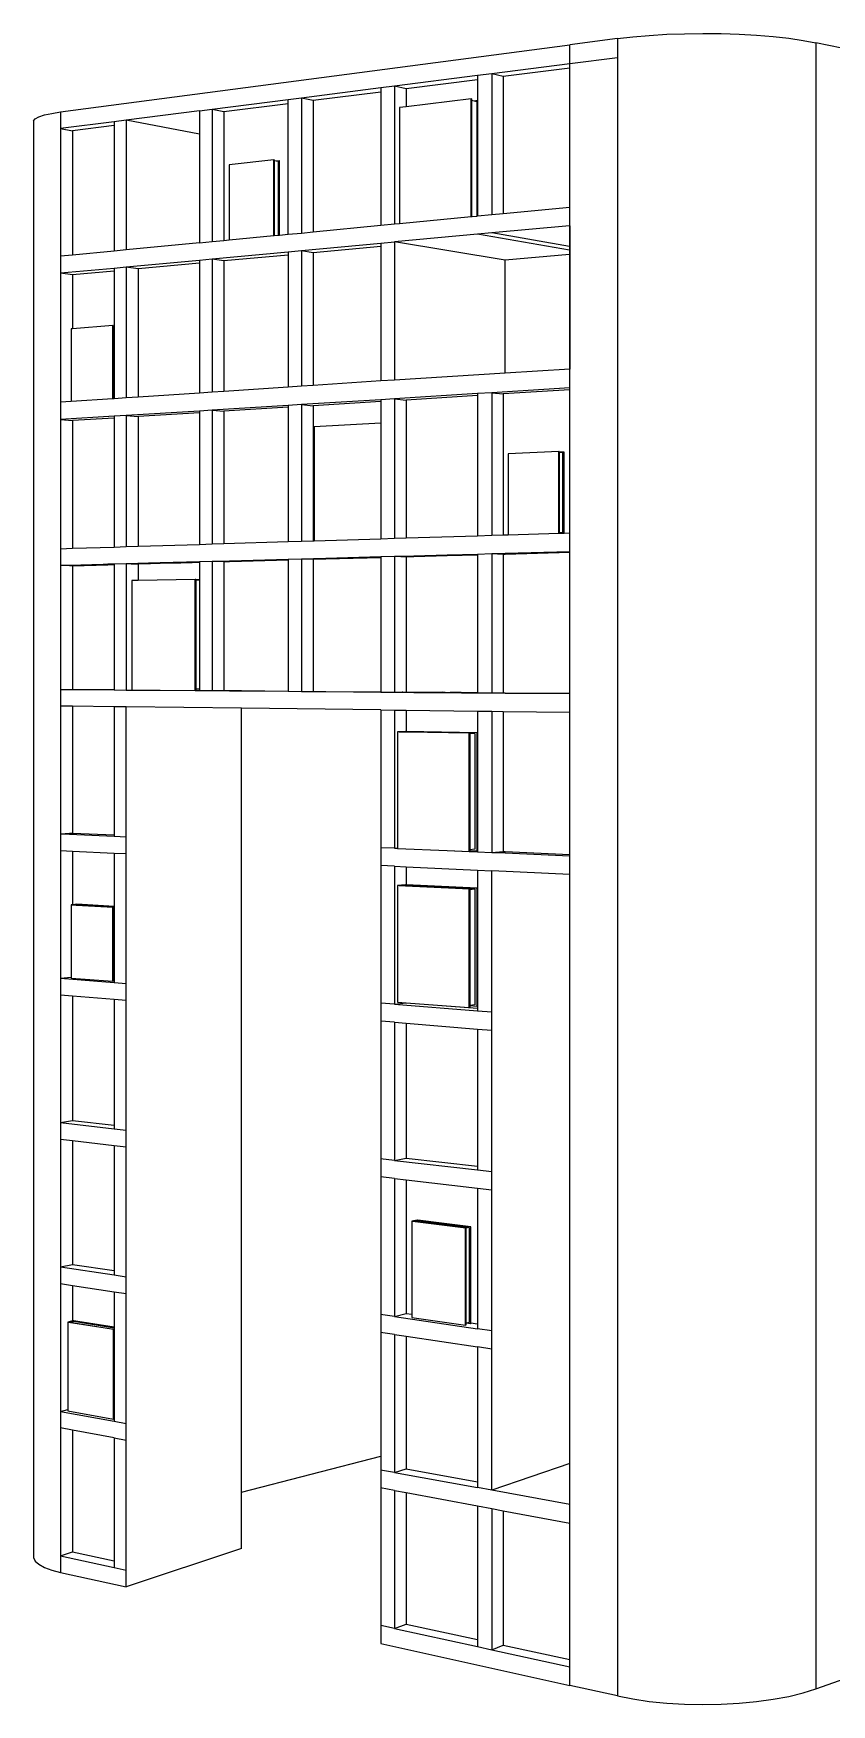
# Model space of a CAD drawing. Extents: x -29445 to 46678, y -19438 to 11547.
# Drawn here: x -12533 to 2257, y -19438 to 11547 of the extents above; entities that cross this region are included whole.
import ezdxf

# ---------------------------------------------------------------- set-up
doc = ezdxf.new("R2010")
doc.units = 0
doc.layers.get('0').update_dxf_attribs({"linetype": 'CONTINUOUS'})

msp = doc.modelspace()

# ---------------------------------------------------------------- linework, layer by layer
for p, q in [((-1710, 11452), (-1425, 11485)), ((-1425, 11485), (-1120, 11511)), ((-1120, 11511), (-798, 11530)), ((-798, 11530), (-465, 11542)), ((-465, 11542), (-127, 11547)), ((-127, 11547), (212, 11543)), ((212, 11543), (546, 11532)), ((546, 11532), (869, 11514)), ((869, 11514), (1178, 11488)), ((1178, 11488), (1466, 11456)), ((-12030, 10091), (-2594, 11335)), ((-1710, 11452), (-2594, 11335)), ((-2594, 10989), (-2594, 11335)), ((-1710, 11452), (-1710, -19278)), ((1466, 11456), (1730, 11418)), ((1730, 11418), (1966, 11374)), ((1966, 11374), (1966, -19147)), ((18662, 7878), (1966, 11374)), ((-4037, 10804), (-2594, 10989)), ((-3828, 10754), (-2594, 10911)), ((-2594, 10989), (-1710, 11102)), ((-2594, 10911), (-2594, 10989)), ((-2594, 8328), (-2594, 10911)), ((-7566, 10353), (-6096, 10541)), ((-6096, 10541), (-5839, 10574)), ((-6096, 10541), (-6096, 10466)), ((-5839, 10574), (-4305, 10770)), ((-5839, 10574), (-5839, 8014)), ((-5839, 10574), (-5626, 10526)), ((-5626, 10526), (-4305, 10693)), ((-4305, 10770), (-4037, 10804)), ((-4305, 10770), (-4305, 10693)), ((-4305, 10693), (-4305, 10300)), ((-4037, 10804), (-4037, 8188)), ((-4037, 10804), (-3828, 10754)), ((-3828, 10754), (-3828, 8209)), ((-9222, 10141), (-7812, 10322)), ((-9003, 10097), (-7812, 10248)), ((-7812, 10322), (-7566, 10353)), ((-7812, 10248), (-7812, 10322)), ((-7812, 7823), (-7812, 10248)), ((-7566, 10353), (-7566, 7846)), ((-7566, 10353), (-7349, 10307)), ((-7349, 10307), (-6096, 10466)), ((-7349, 10307), (-7349, 7867)), ((-6096, 10466), (-6096, 7989)), ((-5626, 10526), (-5626, 10188)), ((-4421, 10335), (-5626, 10188)), ((-4421, 8151), (-4421, 10335)), ((-4412, 10332), (-4421, 10335)), ((-4412, 10332), (-4412, 10303)), ((-4368, 10292), (-4412, 10303)), ((-4412, 10303), (-4412, 8155)), ((-4305, 10300), (-4368, 10292)), ((-4318, 10281), (-4368, 10292)), ((-4318, 10281), (-4318, 8161)), ((-4305, 10300), (-4305, 8162)), ((-12533, 9928), (-12499, 9966)), ((-12533, 9928), (-12533, -16713)), ((-12499, 9966), (-12430, 10002)), ((-12430, 10002), (-12327, 10035)), ((-12327, 10035), (-12193, 10065)), ((-12193, 10065), (-12030, 10091)), ((-12030, 10091), (-12030, 9782)), ((-10812, 9938), (-11038, 9909)), ((-9458, 10111), (-10812, 9938)), ((-9458, 9677), (-10812, 9938)), ((-10812, 9938), (-10812, 7532)), ((-9458, 10111), (-9222, 10141)), ((-9458, 10111), (-9458, 9677)), ((-9222, 10141), (-9222, 7686)), ((-9222, 10141), (-9003, 10097)), ((-9003, 10097), (-9003, 7707)), ((-5626, 10188), (-5749, 10173)), ((-5749, 10173), (-5749, 8022)), ((-11038, 9909), (-12030, 9782)), ((-12030, 9782), (-12030, 7414)), ((-12030, 9782), (-11807, 9741)), ((-11038, 9838), (-11807, 9741)), ((-11807, 9741), (-11807, 7435)), ((-11038, 9909), (-11038, 9838)), ((-11038, 9838), (-11038, 7510)), ((-9458, 9677), (-9458, 7663)), ((-8075, 9203), (-8906, 9109)), ((-8906, 9109), (-8906, 7717)), ((-8075, 7797), (-8075, 9203)), ((-8069, 9202), (-8075, 9203)), ((-8069, 9202), (-8069, 9184)), ((-8069, 9184), (-8069, 7798)), ((-8037, 9178), (-8069, 9184)), ((-7978, 9185), (-8037, 9178)), ((-8000, 9171), (-8037, 9178)), ((-8000, 9171), (-8000, 7804)), ((-7978, 9185), (-7978, 7806)), ((-7972, 9183), (-7978, 9185)), ((-7972, 7807), (-7972, 9183)), ((-5749, 8022), (-4421, 8151)), ((-4421, 8151), (-4412, 8152)), ((-4402, 8153), (-4412, 8155)), ((-4412, 8155), (-4412, 8152)), ((-4412, 8152), (-4402, 8153)), ((-4402, 8153), (-4318, 8161)), ((-4318, 8161), (-4305, 8162)), ((-4305, 8162), (-4037, 8188)), ((-4037, 8188), (-3828, 8209)), ((-3828, 8209), (-2594, 8328)), ((-2594, 7982), (-2594, 8328)), ((-8906, 7717), (-8075, 7797)), ((-8075, 7797), (-8069, 7798)), ((-8069, 7798), (-8000, 7804)), ((-8000, 7804), (-7978, 7806)), ((-7978, 7806), (-7972, 7807)), ((-7972, 7807), (-7812, 7823)), ((-7812, 7823), (-7566, 7846)), ((-7566, 7846), (-7349, 7867)), ((-7349, 7867), (-6096, 7989)), ((-6096, 7989), (-5839, 8014)), ((-5839, 8014), (-5749, 8022)), ((-4305, 7823), (-5839, 7680)), ((-4037, 7848), (-4305, 7823)), ((-2599, 7527), (-4305, 7823)), ((-2599, 7981), (-4037, 7848)), ((-2599, 7596), (-4037, 7848)), ((-2599, 7983), (-2594, 7982)), ((-2594, 7982), (-2599, 7983)), ((-2599, 7983), (-2599, 7981)), ((-2594, 7982), (-2599, 7981)), ((-2599, 7981), (-2599, 7596)), ((-2594, 7982), (-2594, 7982)), ((-2594, 7982), (-2594, 7982)), ((-2594, 7982), (-2594, 7595)), ((-11038, 7510), (-11807, 7435)), ((-10812, 7532), (-11038, 7510)), ((-9458, 7663), (-10812, 7532)), ((-9458, 7663), (-9222, 7686)), ((-9222, 7686), (-9003, 7707)), ((-9222, 7366), (-7812, 7497)), ((-9003, 7707), (-8906, 7717)), ((-9003, 7334), (-7812, 7444)), ((-7812, 7497), (-7566, 7520)), ((-7812, 7497), (-7812, 7444)), ((-7812, 7444), (-7812, 4989)), ((-7566, 7520), (-6096, 7657)), ((-7566, 7520), (-7566, 5005)), ((-7566, 7520), (-7349, 7486)), ((-7349, 7486), (-6096, 7602)), ((-7349, 7486), (-7349, 5020)), ((-6096, 7657), (-5839, 7680)), ((-6096, 7657), (-6096, 7602)), ((-6096, 7602), (-6096, 5103)), ((-3792, 7343), (-5839, 7680)), ((-5839, 7680), (-5839, 5120)), ((-2599, 7447), (-3792, 7343)), ((-2594, 7595), (-2599, 7596)), ((-2599, 7596), (-2599, 7527)), ((-2594, 7526), (-2599, 7527)), ((-2599, 7527), (-2599, 7447)), ((-2594, 7447), (-2599, 7447)), ((-2599, 7447), (-2599, 5322)), ((-2594, 7595), (-2594, 7526)), ((-2594, 7526), (-2594, 7447)), ((-2594, 7447), (-2594, 5321)), ((-11807, 7435), (-12030, 7414)), ((-12030, 7414), (-12030, 7105)), ((-12030, 7105), (-11038, 7197)), ((-11807, 7075), (-11038, 7146)), ((-11038, 7197), (-10812, 7219)), ((-11038, 7197), (-11038, 7146)), ((-11038, 7146), (-11038, 6113)), ((-10812, 7219), (-9458, 7344)), ((-10812, 7219), (-10812, 4789)), ((-10812, 7219), (-10590, 7188)), ((-10590, 7188), (-9458, 7292)), ((-10590, 7188), (-10590, 4804)), ((-9458, 7344), (-9222, 7366)), ((-9458, 7344), (-9458, 7292)), ((-9458, 7292), (-9458, 4879)), ((-9222, 7366), (-9222, 4895)), ((-9222, 7366), (-9003, 7334)), ((-9003, 7334), (-9003, 4910)), ((-3792, 5247), (-3792, 7343)), ((-12030, 7105), (-12030, 4708)), ((-12030, 7105), (-11807, 7075)), ((-11807, 7075), (-11807, 6072)), ((-11807, 6072), (-11834, 6070)), ((-11834, 6070), (-11834, 4721)), ((-11063, 6130), (-11807, 6072)), ((-11063, 4772), (-11063, 6130)), ((-11057, 6130), (-11063, 6130)), ((-11057, 6130), (-11057, 6115)), ((-11057, 6115), (-11057, 4773)), ((-11040, 6113), (-11057, 6115)), ((-11038, 6113), (-11040, 6113)), ((-11038, 6112), (-11040, 6113)), ((-11038, 6113), (-11038, 6112)), ((-11038, 6112), (-11038, 4774)), ((-2594, 5321), (-3792, 5247)), ((-2599, 5322), (-2594, 5321)), ((-2594, 5321), (-2599, 5322)), ((-2594, 4975), (-2594, 5321)), ((-2594, 5321), (-2594, 5321)), ((-2594, 5321), (-2594, 5321)), ((-7812, 4989), (-9003, 4910)), ((-7566, 5005), (-7812, 4989)), ((-7349, 5020), (-7566, 5005)), ((-6096, 5103), (-7349, 5020)), ((-5839, 5120), (-6096, 5103)), ((-3792, 5247), (-5839, 5120)), ((-2594, 4975), (-4037, 4885)), ((-2594, 4938), (-2594, 4975)), ((-11834, 4721), (-12030, 4708)), ((-12030, 4708), (-12030, 4386)), ((-11063, 4772), (-11834, 4721)), ((-11057, 4773), (-11063, 4772)), ((-11038, 4774), (-11057, 4773)), ((-10812, 4789), (-11038, 4774)), ((-10590, 4804), (-10812, 4789)), ((-9458, 4879), (-10590, 4804)), ((-9222, 4895), (-9458, 4879)), ((-9003, 4910), (-9222, 4895)), ((-7812, 4649), (-9222, 4561)), ((-7566, 4665), (-7812, 4649)), ((-7812, 4649), (-7812, 4615)), ((-6096, 4756), (-7566, 4665)), ((-7566, 4665), (-7566, 2132)), ((-7566, 4665), (-7349, 4644)), ((-6096, 4721), (-7349, 4644)), ((-5839, 4772), (-6096, 4756)), ((-6096, 4756), (-6096, 4721)), ((-6096, 4721), (-6096, 4318)), ((-4305, 4868), (-5839, 4772)), ((-5839, 4772), (-5839, 2186)), ((-5839, 4772), (-5626, 4750)), ((-4305, 4832), (-5626, 4750)), ((-5626, 4750), (-5626, 2193)), ((-4037, 4885), (-4305, 4868)), ((-4305, 4868), (-4305, 4832)), ((-4305, 4832), (-4305, 2234)), ((-4037, 4885), (-4037, 2242)), ((-4037, 4885), (-3828, 4862)), ((-2594, 4938), (-3828, 4862)), ((-3828, 4862), (-3828, 2249)), ((-2594, 2287), (-2594, 4938)), ((-11038, 4448), (-12030, 4386)), ((-12030, 4386), (-12030, 1993)), ((-12030, 4386), (-11807, 4367)), ((-11038, 4415), (-11807, 4367)), ((-11807, 4367), (-11807, 2000)), ((-10812, 4462), (-11038, 4448)), ((-11038, 4448), (-11038, 4415)), ((-11038, 4415), (-11038, 2024)), ((-9458, 4546), (-10812, 4462)), ((-10812, 4462), (-10812, 2031)), ((-10812, 4462), (-10590, 4443)), ((-9458, 4513), (-10590, 4443)), ((-10590, 4443), (-10590, 2038)), ((-9222, 4561), (-9458, 4546)), ((-9458, 4546), (-9458, 4513)), ((-9458, 4513), (-9458, 2073)), ((-9222, 4561), (-9222, 2081)), ((-9222, 4561), (-9003, 4541)), ((-7812, 4615), (-9003, 4541)), ((-9003, 4541), (-9003, 2088)), ((-7812, 4615), (-7812, 2125)), ((-7349, 4644), (-7349, 2139)), ((-6096, 4318), (-7332, 4254)), ((-7332, 4254), (-7332, 2140)), ((-6096, 4318), (-6096, 2178)), ((-2796, 3793), (-3738, 3752)), ((-3738, 3752), (-3738, 2251)), ((-2796, 2281), (-2796, 3793)), ((-2790, 3793), (-2796, 3793)), ((-2790, 3793), (-2790, 3781)), ((-2704, 3785), (-2790, 3781)), ((-2790, 3781), (-2790, 3777)), ((-2729, 3772), (-2790, 3777)), ((-2790, 3777), (-2790, 2290)), ((-2729, 3772), (-2729, 2287)), ((-2704, 3785), (-2704, 2284)), ((-2698, 3784), (-2704, 3785)), ((-2698, 2284), (-2698, 3784)), ((-7332, 2140), (-6096, 2178)), ((-6096, 2178), (-5839, 2186)), ((-5839, 2186), (-5626, 2193)), ((-5626, 2193), (-4305, 2234)), ((-4305, 2234), (-4037, 2242)), ((-4037, 2242), (-3828, 2249)), ((-3828, 2249), (-3738, 2251)), ((-3738, 2251), (-2796, 2281)), ((-2796, 2281), (-2790, 2281)), ((-2729, 2287), (-2790, 2290)), ((-2790, 2290), (-2790, 2285)), ((-2729, 2287), (-2790, 2285)), ((-2790, 2285), (-2790, 2281)), ((-2790, 2281), (-2704, 2284)), ((-2704, 2284), (-2698, 2284)), ((-2698, 2284), (-2594, 2287)), ((-2594, 1941), (-2594, 2287)), ((-12030, 1993), (-11807, 2000)), ((-12030, 1993), (-12030, 1685)), ((-11807, 2000), (-11038, 2024)), ((-11038, 2024), (-10812, 2031)), ((-10812, 2031), (-10590, 2038)), ((-10590, 2038), (-9458, 2073)), ((-9458, 2073), (-9222, 2081)), ((-9222, 2081), (-9003, 2088)), ((-9003, 2088), (-7812, 2125)), ((-7812, 2125), (-7566, 2132)), ((-7566, 2132), (-7349, 2139)), ((-7349, 2139), (-7332, 2140)), ((-5727, 1856), (-5486, 1862)), ((-5486, 1862), (-4863, 1879)), ((-5486, 1848), (-4863, 1865)), ((-5486, 1848), (-5486, 1862)), ((-4863, 1879), (-4305, 1894)), ((-4863, 1865), (-4305, 1880)), ((-4863, 1865), (-4863, 1879)), ((-4305, 1894), (-4037, 1902)), ((-4305, 1894), (-4305, 1880)), ((-4305, 1880), (-4305, -674)), ((-4037, 1902), (-3792, 1908)), ((-4037, 1902), (-4037, -681)), ((-4037, 1902), (-3828, 1893)), ((-3828, 1893), (-3792, 1894)), ((-3828, 1893), (-3828, -678)), ((-3792, 1908), (-2594, 1941)), ((-3792, 1894), (-2594, 1926)), ((-3792, 1894), (-3792, 1908)), ((-2594, 1926), (-2594, 1941)), ((-2594, -688), (-2594, 1926)), ((-12030, 1685), (-11866, 1689)), ((-12030, 1685), (-12030, -617)), ((-12030, 1685), (-11866, 1680)), ((-11866, 1689), (-11038, 1712)), ((-11866, 1689), (-11866, 1680)), ((-11866, 1680), (-11807, 1678)), ((-11807, 1678), (-11153, 1695)), ((-11807, 1678), (-11807, -614)), ((-11038, 1708), (-11153, 1706)), ((-11153, 1695), (-11153, 1706)), ((-11038, 1702), (-11153, 1706)), ((-11153, 1695), (-11038, 1699)), ((-11038, 1712), (-10812, 1718)), ((-11038, 1712), (-11038, 1708)), ((-11038, 1708), (-11038, 1702)), ((-11038, 1702), (-11038, 1699)), ((-11038, 1699), (-11038, -620)), ((-10812, 1718), (-10598, 1724)), ((-10812, 1718), (-10812, -627)), ((-10812, 1718), (-10723, 1715)), ((-10598, 1718), (-10723, 1715)), ((-10723, 1715), (-10598, 1711)), ((-10598, 1724), (-10398, 1729)), ((-10598, 1718), (-10598, 1724)), ((-10398, 1722), (-10598, 1718)), ((-10598, 1711), (-10598, 1718)), ((-10598, 1711), (-10590, 1711)), ((-10590, 1711), (-10398, 1716)), ((-10590, 1711), (-10590, 1406)), ((-10398, 1729), (-10362, 1730)), ((-10398, 1722), (-10398, 1729)), ((-10362, 1723), (-10398, 1722)), ((-10398, 1716), (-10398, 1722)), ((-10398, 1716), (-10362, 1717)), ((-10362, 1730), (-10183, 1735)), ((-10362, 1723), (-10362, 1730)), ((-10183, 1727), (-10362, 1723)), ((-10362, 1717), (-10362, 1723)), ((-10362, 1717), (-10183, 1722)), ((-10183, 1735), (-9458, 1755)), ((-10183, 1727), (-10183, 1735)), ((-9862, 1734), (-10183, 1727)), ((-10183, 1722), (-9862, 1730)), ((-10183, 1722), (-10183, 1727)), ((-9862, 1734), (-9862, 1730)), ((-9799, 1732), (-9862, 1734)), ((-9862, 1730), (-9799, 1732)), ((-9799, 1732), (-9637, 1736)), ((-9458, 1743), (-9637, 1739)), ((-9637, 1736), (-9637, 1739)), ((-9592, 1737), (-9637, 1739)), ((-9637, 1736), (-9592, 1737)), ((-9592, 1737), (-9458, 1741)), ((-9458, 1755), (-9222, 1761)), ((-9458, 1755), (-9458, 1743)), ((-9458, 1743), (-9458, 1741)), ((-9458, 1741), (-9458, 1420)), ((-9222, 1761), (-8901, 1770)), ((-9222, 1761), (-9222, -639)), ((-9222, 1761), (-9003, 1753)), ((-9003, 1753), (-8901, 1756)), ((-9003, 1753), (-9003, -637)), ((-8901, 1770), (-8677, 1776)), ((-8901, 1770), (-8901, 1756)), ((-8901, 1756), (-8677, 1762)), ((-8677, 1776), (-7812, 1799)), ((-8677, 1762), (-7812, 1785)), ((-8677, 1762), (-8677, 1776)), ((-7812, 1799), (-7566, 1806)), ((-7812, 1799), (-7812, 1785)), ((-7812, 1785), (-7812, -646)), ((-7566, 1806), (-7345, 1812)), ((-7566, 1806), (-7566, -653)), ((-7566, 1806), (-7349, 1798)), ((-7349, 1798), (-7349, -650)), ((-7349, 1798), (-7345, 1798)), ((-7345, 1812), (-7113, 1818)), ((-7345, 1812), (-7345, 1798)), ((-7345, 1798), (-7113, 1804)), ((-7113, 1818), (-6096, 1846)), ((-7113, 1804), (-6096, 1832)), ((-7113, 1804), (-7113, 1818)), ((-6096, 1846), (-5839, 1853)), ((-6096, 1846), (-6096, 1832)), ((-6096, 1832), (-6096, -660)), ((-5839, 1853), (-5727, 1856)), ((-5839, 1853), (-5839, -667)), ((-5839, 1853), (-5727, 1848)), ((-5727, 1856), (-5727, 1848)), ((-5727, 1848), (-5626, 1844)), ((-5626, 1844), (-5486, 1848)), ((-5626, 1844), (-5626, -664)), ((-10590, 1406), (-10708, 1404)), ((-10708, 1404), (-10708, -625)), ((-9535, 1425), (-10590, 1406)), ((-9535, -636), (-9535, 1425)), ((-9525, 1425), (-9535, 1425)), ((-9525, 1425), (-9525, 1418)), ((-9458, 1420), (-9525, 1418)), ((-9525, 1418), (-9525, 1407)), ((-9458, 1405), (-9525, 1407)), ((-9525, 1407), (-9525, -610)), ((-9458, 1420), (-9458, 1405)), ((-9458, 1405), (-9458, -609)), ((-12030, -617), (-11866, -615)), ((-12030, -617), (-12030, -925)), ((-12030, -617), (-11866, -618)), ((-11866, -615), (-11807, -614)), ((-11866, -615), (-11866, -618)), ((-11866, -618), (-11038, -625)), ((-11807, -614), (-11038, -620)), ((-9458, -609), (-9525, -610)), ((-9525, -610), (-9525, -633)), ((-9458, -609), (-9458, -633)), ((-12030, -925), (-12030, -3294)), ((-11807, -928), (-12030, -925)), ((-11807, -928), (-11807, -3280)), ((-11038, -937), (-11807, -928)), ((-11038, -620), (-11038, -625)), ((-11038, -625), (-10812, -627)), ((-10812, -627), (-10708, -625)), ((-10812, -627), (-10598, -628)), ((-10708, -625), (-10708, -627)), ((-10708, -627), (-10598, -627)), ((-10598, -628), (-10598, -627)), ((-10598, -627), (-10398, -629)), ((-10598, -628), (-10398, -630)), ((-10398, -630), (-10398, -629)), ((-10398, -629), (-10362, -629)), ((-10398, -630), (-10362, -630)), ((-10362, -630), (-10362, -629)), ((-10362, -629), (-10183, -631)), ((-10362, -630), (-10183, -632)), ((-10183, -632), (-10183, -631)), ((-10183, -631), (-9535, -636)), ((-10183, -632), (-9458, -638)), ((-9535, -636), (-9525, -636)), ((-9525, -633), (-9458, -633)), ((-9525, -633), (-9525, -636)), ((-9458, -633), (-9458, -638)), ((-9458, -638), (-9222, -639)), ((-9222, -639), (-9003, -637)), ((-9222, -639), (-8901, -642)), ((-9003, -637), (-8901, -638)), ((-8901, -638), (-8901, -642)), ((-8901, -638), (-8677, -639)), ((-8901, -642), (-8677, -644)), ((-8677, -644), (-8677, -639)), ((-8677, -639), (-7812, -646)), ((-8677, -644), (-7812, -651)), ((-7812, -646), (-7812, -651)), ((-7812, -651), (-7566, -653)), ((-7566, -653), (-7349, -650)), ((-7566, -653), (-7345, -655)), ((-7349, -650), (-7345, -650)), ((-7345, -650), (-7345, -655)), ((-7345, -650), (-7113, -652)), ((-7345, -655), (-7113, -657)), ((-7113, -657), (-7113, -652)), ((-7113, -652), (-6096, -660)), ((-7113, -657), (-6096, -665)), ((-6096, -660), (-6096, -665)), ((-6096, -665), (-5839, -667)), ((-5839, -667), (-5727, -665)), ((-5839, -667), (-5727, -668)), ((-5727, -665), (-5727, -668)), ((-5727, -665), (-5697, -665)), ((-5727, -668), (-5687, -668)), ((-5697, -665), (-5666, -664)), ((-5687, -668), (-5697, -665)), ((-5687, -668), (-5667, -668)), ((-5667, -668), (-5666, -664)), ((-5667, -668), (-5659, -668)), ((-5666, -664), (-5659, -664)), ((-5659, -668), (-5659, -664)), ((-5659, -664), (-5651, -664)), ((-5659, -668), (-5651, -668)), ((-5651, -668), (-5651, -664)), ((-5651, -664), (-5626, -664)), ((-5651, -668), (-5486, -670)), ((-5626, -664), (-5486, -665)), ((-5486, -670), (-5486, -665)), ((-5486, -665), (-5234, -667)), ((-5486, -670), (-5285, -671)), ((-5285, -671), (-5234, -670)), ((-5285, -671), (-5234, -672)), ((-5234, -670), (-5234, -667)), ((-5234, -667), (-5219, -667)), ((-5234, -672), (-5234, -670)), ((-5234, -670), (-5219, -670)), ((-5234, -672), (-5219, -672)), ((-5219, -670), (-5219, -667)), ((-5219, -667), (-5212, -667)), ((-5219, -672), (-5219, -670)), ((-5219, -670), (-5212, -670)), ((-5219, -672), (-5212, -672)), ((-5212, -670), (-5212, -667)), ((-5212, -667), (-5079, -668)), ((-5212, -670), (-5079, -668)), ((-5212, -672), (-5212, -670)), ((-5212, -672), (-5018, -673)), ((-5079, -668), (-5018, -669)), ((-5018, -673), (-5018, -669)), ((-5018, -669), (-5010, -669)), ((-5018, -673), (-5010, -673)), ((-5010, -673), (-5010, -669)), ((-5010, -669), (-5003, -669)), ((-5010, -673), (-5003, -674)), ((-5003, -674), (-5003, -669)), ((-5003, -669), (-4974, -669)), ((-5003, -674), (-4974, -674)), ((-4974, -674), (-4974, -669)), ((-4974, -669), (-4964, -669)), ((-4974, -674), (-4959, -674)), ((-4959, -671), (-4964, -669)), ((-4964, -669), (-4959, -669)), ((-4959, -671), (-4959, -669)), ((-4959, -669), (-4952, -669)), ((-4959, -674), (-4959, -671)), ((-4951, -673), (-4959, -671)), ((-4959, -674), (-4951, -674)), ((-4951, -669), (-4952, -669)), ((-4952, -669), (-4951, -669)), ((-4937, -674), (-4951, -669)), ((-4951, -673), (-4951, -669)), ((-4951, -669), (-4951, -669)), ((-4951, -669), (-4924, -669)), ((-4950, -674), (-4951, -673)), ((-4951, -674), (-4951, -673)), ((-4951, -674), (-4950, -674)), ((-4950, -674), (-4937, -674)), ((-4937, -674), (-4924, -674)), ((-4924, -674), (-4924, -669)), ((-4924, -669), (-4921, -669)), ((-4924, -674), (-4922, -674)), ((-4922, -674), (-4921, -669)), ((-4922, -674), (-4910, -674)), ((-4921, -669), (-4910, -669)), ((-4910, -674), (-4910, -669)), ((-4910, -669), (-4902, -670)), ((-4910, -674), (-4902, -674)), ((-4902, -674), (-4902, -670)), ((-4902, -670), (-4894, -670)), ((-4902, -674), (-4895, -674)), ((-4895, -674), (-4894, -670)), ((-4895, -674), (-4886, -674)), ((-4894, -670), (-4886, -670)), ((-4886, -674), (-4886, -670)), ((-4886, -670), (-4878, -670)), ((-4886, -674), (-4878, -675)), ((-4878, -675), (-4878, -670)), ((-4878, -670), (-4870, -670)), ((-4878, -675), (-4870, -675)), ((-4870, -675), (-4870, -670)), ((-4870, -670), (-4863, -670)), ((-4870, -675), (-4863, -675)), ((-4863, -675), (-4863, -670)), ((-4863, -670), (-4796, -670)), ((-4863, -675), (-4809, -675)), ((-4796, -675), (-4809, -675)), ((-4809, -675), (-4796, -675)), ((-4796, -675), (-4796, -670)), ((-4796, -670), (-4788, -670)), ((-4796, -675), (-4796, -675)), ((-4788, -675), (-4796, -675)), ((-4796, -675), (-4795, -675)), ((-4795, -675), (-4788, -675)), ((-4795, -675), (-4788, -675)), ((-4788, -675), (-4788, -670)), ((-4788, -670), (-4780, -671)), ((-4788, -675), (-4788, -675)), ((-4788, -675), (-4780, -675)), ((-4788, -675), (-4788, -675)), ((-4780, -675), (-4788, -675)), ((-4788, -675), (-4780, -675)), ((-4780, -675), (-4780, -671)), ((-4780, -671), (-4605, -672)), ((-4780, -675), (-4591, -672)), ((-4605, -672), (-4780, -675)), ((-4780, -675), (-4780, -675)), ((-4780, -675), (-4780, -675)), ((-4780, -675), (-4599, -677)), ((-4605, -672), (-4591, -672)), ((-4599, -677), (-4396, -674)), ((-4599, -677), (-4584, -677)), ((-4591, -672), (-4396, -674)), ((-4584, -677), (-4381, -674)), ((-4584, -677), (-4570, -677)), ((-4570, -677), (-4367, -674)), ((-4570, -677), (-4458, -678)), ((-4458, -678), (-4305, -675)), ((-4458, -678), (-4443, -678)), ((-4443, -678), (-4305, -676)), ((-4443, -678), (-4429, -678)), ((-4429, -678), (-4305, -676)), ((-4429, -678), (-4358, -679)), ((-4396, -674), (-4381, -674)), ((-4381, -674), (-4367, -674)), ((-4367, -674), (-4305, -674)), ((-4358, -679), (-4305, -678)), ((-4358, -679), (-4342, -679)), ((-4342, -679), (-4305, -678)), ((-4342, -679), (-4305, -679)), ((-4305, -674), (-4305, -675)), ((-4305, -675), (-4305, -676)), ((-4305, -676), (-4305, -676)), ((-4305, -676), (-4305, -678)), ((-4305, -678), (-4305, -679)), ((-4305, -678), (-4305, -678)), ((-4305, -679), (-4037, -681)), ((-4037, -681), (-3828, -678)), ((-4037, -681), (-3792, -683)), ((-3828, -678), (-3792, -678)), ((-3792, -683), (-3792, -678)), ((-3792, -678), (-2594, -688)), ((-3792, -683), (-2594, -693)), ((-2594, -693), (-2594, -688)), ((-2594, -1039), (-2594, -693)), ((-10812, -940), (-11038, -937)), ((-11038, -937), (-11038, -3313)), ((-10812, -3346), (-10812, -940)), ((-8677, -966), (-10812, -940)), ((-8677, -15497), (-8677, -966)), ((-6096, -997), (-8677, -966)), ((-6096, -997), (-6096, -6434)), ((-6096, -997), (-5839, -1000)), ((-5839, -1000), (-5839, -3560)), ((-5839, -1000), (-5626, -1003)), ((-5626, -1003), (-4305, -1019)), ((-5626, -1003), (-5626, -1396)), ((-4305, -1019), (-4037, -1022)), ((-4305, -1019), (-4305, -3600)), ((-4037, -1022), (-4037, -3638)), ((-4037, -1022), (-3828, -1024)), ((-3828, -1024), (-3828, -3621)), ((-3828, -1024), (-2594, -1039)), ((-2594, -3674), (-2594, -1039)), ((-5636, -1396), (-5785, -1400)), ((-5785, -1400), (-5785, -3556)), ((-5758, -1401), (-5785, -1400)), ((-5636, -1396), (-5758, -1400)), ((-5758, -1400), (-5758, -1401)), ((-5758, -1400), (-5627, -1402)), ((-5627, -1403), (-5758, -1401)), ((-5636, -1396), (-5636, -1396)), ((-5627, -1396), (-5636, -1396)), ((-5626, -1396), (-5636, -1396)), ((-5626, -1396), (-5627, -1396)), ((-5627, -1396), (-5627, -1402)), ((-5627, -1402), (-4447, -1422)), ((-5627, -1402), (-5627, -1403)), ((-4456, -1422), (-5627, -1403)), ((-5626, -1396), (-5626, -1396)), ((-4317, -1418), (-5626, -1396)), ((-4309, -1418), (-5626, -1396)), ((-4456, -3619), (-4456, -1422)), ((-4447, -1422), (-4456, -1422)), ((-4447, -1422), (-4447, -1433)), ((-4352, -1435), (-4447, -1433)), ((-4447, -1433), (-4447, -1438)), ((-4352, -1435), (-4447, -1438)), ((-4447, -1438), (-4447, -3588)), ((-4352, -1435), (-4352, -3580)), ((-4317, -1418), (-4317, -3608)), ((-4309, -1418), (-4317, -1418)), ((-4309, -3600), (-4309, -1418)), ((-12030, -3294), (-11866, -3283)), ((-12030, -3294), (-12030, -3602)), ((-12030, -3294), (-11866, -3301)), ((-11866, -3283), (-11807, -3280)), ((-11866, -3283), (-11866, -3301)), ((-11866, -3301), (-11038, -3336)), ((-11807, -3280), (-11038, -3313)), ((-11038, -3313), (-11038, -3336)), ((-11038, -3336), (-10812, -3346)), ((-10812, -3659), (-10812, -3346)), ((-12030, -3602), (-12030, -5971)), ((-12030, -3602), (-11807, -3613)), ((-11807, -3613), (-11807, -4607)), ((-11807, -3613), (-11038, -3649)), ((-11038, -3649), (-10812, -3659)), ((-11038, -3649), (-11038, -4641)), ((-10812, -6066), (-10812, -3659)), ((-5839, -3560), (-6104, -3550)), ((-5839, -3560), (-5785, -3556)), ((-5839, -3560), (-5785, -3563)), ((-5785, -3556), (-5785, -3563)), ((-5785, -3563), (-4863, -3602)), ((-5785, -3563), (-4863, -3602)), ((-4863, -3602), (-4863, -3602)), ((-4863, -3602), (-4456, -3619)), ((-4863, -3602), (-4305, -3626)), ((-4456, -3619), (-4447, -3618)), ((-4352, -3580), (-4447, -3588)), ((-4447, -3588), (-4447, -3603)), ((-4447, -3603), (-4317, -3608)), ((-4447, -3603), (-4447, -3618)), ((-4317, -3608), (-4309, -3607)), ((-4309, -3600), (-4305, -3600)), ((-4309, -3607), (-4309, -3600)), ((-4305, -3600), (-4305, -3626)), ((-4305, -3626), (-4037, -3638)), ((-4037, -3638), (-3828, -3621)), ((-4037, -3638), (-3792, -3648)), ((-3828, -3621), (-3792, -3622)), ((-3792, -3648), (-3792, -3622)), ((-3792, -3622), (-2594, -3674)), ((-3792, -3648), (-2594, -3700)), ((-2594, -3700), (-2594, -3674)), ((-2594, -4046), (-2594, -3700)), ((-5839, -3894), (-6104, -3882)), ((-5839, -3894), (-5839, -6454)), ((-5839, -3894), (-5626, -3904)), ((-5626, -3904), (-5626, -4236)), ((-5626, -3904), (-4305, -3966)), ((-4305, -3966), (-4037, -3978)), ((-4305, -3966), (-4305, -6527)), ((-4037, -6594), (-4037, -3978)), ((-2594, -4046), (-4037, -3978)), ((-5636, -4236), (-5785, -4250)), ((-5785, -4250), (-5785, -6412)), ((-4456, -4317), (-5785, -4250)), ((-5627, -4238), (-5758, -4250)), ((-5758, -4250), (-5636, -4256)), ((-5626, -4236), (-5636, -4236)), ((-5627, -4255), (-5636, -4256)), ((-5636, -4256), (-4447, -4316)), ((-4317, -4304), (-5627, -4238)), ((-5627, -4238), (-5627, -4255)), ((-4352, -4320), (-5627, -4255)), ((-4309, -4303), (-5626, -4236)), ((-4447, -4316), (-4456, -4317)), ((-4456, -6514), (-4456, -4317)), ((-4447, -4316), (-4447, -4329)), ((-4352, -4320), (-4447, -4329)), ((-4447, -4329), (-4447, -6478)), ((-4352, -4320), (-4352, -6465)), ((-4309, -4303), (-4317, -4304)), ((-4317, -4304), (-4317, -6494)), ((-4309, -6492), (-4309, -4303)), ((-2594, -14967), (-2594, -4046)), ((-11807, -4607), (-11834, -4609)), ((-11063, -4655), (-11834, -4609)), ((-11834, -4609), (-11834, -5948)), ((-11724, -4601), (-11817, -4610)), ((-11817, -4610), (-11743, -4614)), ((-11728, -4600), (-11807, -4607)), ((-11724, -4612), (-11743, -4614)), ((-11743, -4614), (-11057, -4655)), ((-11038, -4641), (-11728, -4600)), ((-11038, -4642), (-11724, -4601)), ((-11724, -4601), (-11724, -4612)), ((-11038, -4653), (-11724, -4612)), ((-11038, -4641), (-11038, -4642)), ((-11038, -4642), (-11038, -4653)), ((-11063, -6028), (-11063, -4655)), ((-11057, -4655), (-11063, -4655)), ((-11057, -4655), (-11057, -4663)), ((-11038, -4661), (-11057, -4663)), ((-11057, -4663), (-11057, -6006)), ((-11038, -4653), (-11038, -4661)), ((-11038, -4661), (-11038, -6004)), ((-12030, -5971), (-11834, -5948)), ((-12030, -5971), (-12030, -6279)), ((-12030, -5971), (-11038, -6048)), ((-11834, -5948), (-11834, -5968)), ((-11834, -5968), (-11063, -6028)), ((-11063, -6028), (-11057, -6027)), ((-11038, -6004), (-11057, -6006)), ((-11057, -6006), (-11057, -6009)), ((-11057, -6009), (-11038, -6010)), ((-11057, -6009), (-11057, -6027)), ((-11038, -6004), (-11038, -6010)), ((-11038, -6010), (-11038, -6048)), ((-11038, -6048), (-10812, -6066)), ((-10812, -6379), (-10812, -6066)), ((-12030, -6279), (-12030, -8647)), ((-12030, -6279), (-11807, -6297)), ((-11807, -6297), (-11807, -8611)), ((-11807, -6297), (-11038, -6360)), ((-11038, -6360), (-10812, -6379)), ((-11038, -6360), (-11038, -8697)), ((-10812, -8785), (-10812, -6379)), ((-6096, -6434), (-6096, -6766)), ((-5839, -6454), (-6096, -6434)), ((-5839, -6454), (-5626, -6424)), ((-5839, -6454), (-4305, -6574)), ((-5785, -6412), (-5626, -6424)), ((-5626, -6424), (-5626, -6424)), ((-5626, -6424), (-4305, -6527)), ((-5626, -6424), (-4456, -6514)), ((-4352, -6465), (-4447, -6478)), ((-4447, -6478), (-4447, -6484)), ((-4317, -6494), (-4447, -6484)), ((-4447, -6484), (-4447, -6513)), ((-4309, -6492), (-4317, -6494)), ((-6096, -6766), (-6096, -9651)), ((-5839, -6787), (-6096, -6766)), ((-5839, -6787), (-5839, -9347)), ((-5839, -6787), (-5626, -6805)), ((-5626, -6805), (-5626, -9305)), ((-5626, -6805), (-4305, -6913)), ((-4447, -6513), (-4456, -6514)), ((-4305, -6527), (-4305, -6574)), ((-4305, -6574), (-4037, -6594)), ((-4037, -6935), (-4037, -6594)), ((-4305, -6913), (-4037, -6935)), ((-4305, -6913), (-4305, -9453)), ((-4037, -9551), (-4037, -6935)), ((-12030, -8647), (-11807, -8611)), ((-12030, -8647), (-12030, -8956)), ((-12030, -8647), (-11038, -8760)), ((-11807, -8611), (-11038, -8697)), ((-12030, -8956), (-12030, -11324)), ((-12030, -8956), (-11807, -8982)), ((-11807, -8982), (-11807, -11276)), ((-11807, -8982), (-11038, -9072)), ((-11038, -8697), (-11038, -8760)), ((-11038, -8760), (-10812, -8785)), ((-10812, -9098), (-10812, -8785)), ((-11038, -9072), (-10812, -9098)), ((-11038, -9072), (-11038, -11389)), ((-10812, -11505), (-10812, -9098)), ((-5839, -9347), (-6104, -9320)), ((-5839, -9347), (-5626, -9305)), ((-5839, -9347), (-4305, -9521)), ((-5626, -9305), (-4305, -9453)), ((-4305, -9453), (-4305, -9521)), ((-4305, -9521), (-4037, -9551)), ((-4037, -9892), (-4037, -9551)), ((-5839, -9681), (-6096, -9651)), ((-6096, -9651), (-6096, -14831)), ((-5839, -9681), (-5839, -12241)), ((-5839, -9681), (-5626, -9706)), ((-5626, -9706), (-5626, -12185)), ((-5626, -9706), (-4305, -9860)), ((-4305, -9860), (-4037, -9892)), ((-4305, -9860), (-4305, -12379)), ((-4037, -12508), (-4037, -9892)), ((-5419, -10454), (-5519, -10477)), ((-4525, -10601), (-5519, -10477)), ((-5519, -10477), (-5519, -12201)), ((-5411, -10457), (-5500, -10477)), ((-5500, -10477), (-5459, -10482)), ((-5411, -10471), (-5459, -10482)), ((-5459, -10482), (-4519, -10600)), ((-4426, -10577), (-5419, -10454)), ((-4432, -10579), (-5411, -10457)), ((-5411, -10457), (-5411, -10471)), ((-4457, -10590), (-5411, -10471)), ((-4519, -10600), (-4525, -10601)), ((-4525, -12403), (-4525, -10601)), ((-4457, -10590), (-4519, -10605)), ((-4519, -10600), (-4519, -10605)), ((-4519, -10605), (-4519, -12368)), ((-4457, -10590), (-4457, -12351)), ((-4426, -10577), (-4432, -10579)), ((-4432, -10579), (-4432, -12377)), ((-4426, -12361), (-4426, -10577)), ((-12030, -11324), (-11807, -11276)), ((-12030, -11324), (-12030, -11633)), ((-12030, -11324), (-11038, -11471)), ((-11807, -11276), (-11038, -11389)), ((-11038, -11389), (-11038, -11471)), ((-12030, -11633), (-12030, -14001)), ((-12030, -11633), (-11807, -11667)), ((-11807, -11667), (-11807, -12325)), ((-11807, -11667), (-11038, -11783)), ((-11038, -11471), (-10812, -11505)), ((-10812, -11818), (-10812, -11505)), ((-11038, -11783), (-10812, -11818)), ((-11038, -11783), (-11038, -12441)), ((-10812, -14224), (-10812, -11818)), ((-11807, -12325), (-11898, -12347)), ((-11051, -12482), (-11898, -12347)), ((-11898, -12347), (-11898, -13966)), ((-11787, -12325), (-11880, -12347)), ((-11880, -12347), (-11847, -12352)), ((-11787, -12338), (-11847, -12352)), ((-11847, -12352), (-11044, -12480)), ((-11792, -12322), (-11807, -12325)), ((-11038, -12441), (-11792, -12322)), ((-11038, -12444), (-11787, -12325)), ((-11787, -12325), (-11787, -12338)), ((-11038, -12457), (-11787, -12338)), ((-5839, -12241), (-6104, -12205)), ((-5839, -12241), (-5626, -12185)), ((-5839, -12241), (-4305, -12468)), ((-5626, -12185), (-5519, -12201)), ((-5519, -12201), (-5519, -12258)), ((-5519, -12258), (-4525, -12403)), ((-4509, -12366), (-4519, -12368)), ((-4519, -12368), (-4519, -12401)), ((-4457, -12351), (-4509, -12366)), ((-4432, -12377), (-4509, -12366)), ((-4426, -12375), (-4432, -12377)), ((-4426, -12361), (-4305, -12379)), ((-4426, -12375), (-4426, -12361)), ((-4305, -12379), (-4305, -12468)), ((-11044, -12480), (-11051, -12482)), ((-11051, -14143), (-11051, -12482)), ((-11044, -12480), (-11044, -12484)), ((-11038, -12483), (-11044, -12484)), ((-11044, -12484), (-11044, -14111)), ((-11038, -12441), (-11038, -12444)), ((-11038, -12444), (-11038, -12457)), ((-11038, -12457), (-11038, -12483)), ((-11038, -12483), (-11038, -14110)), ((-5839, -12574), (-6104, -12537)), ((-5839, -12574), (-5839, -15134)), ((-5839, -12574), (-5626, -12607)), ((-5626, -12607), (-5626, -15065)), ((-5626, -12607), (-4305, -12807)), ((-4519, -12401), (-4525, -12403)), ((-4037, -12508), (-4305, -12468)), ((-4037, -12848), (-4037, -12508)), ((-4037, -12848), (-4305, -12807)), ((-4305, -12807), (-4305, -15305)), ((-4037, -15464), (-4037, -12848)), ((1966, -19147), (18662, -13262)), ((-12030, -14001), (-11898, -13966)), ((-12030, -14001), (-12030, -14309)), ((-12030, -14001), (-11038, -14183)), ((-11898, -13966), (-11898, -13990)), ((-11898, -13990), (-11051, -14143)), ((-11044, -14141), (-11051, -14143)), ((-11038, -14110), (-11044, -14111)), ((-11044, -14111), (-11044, -14141)), ((-11038, -14110), (-11038, -14183)), ((-11038, -14183), (-10812, -14224)), ((-10812, -14537), (-10812, -14224)), ((-12030, -14309), (-12030, -16678)), ((-11807, -14351), (-12030, -14309)), ((-11807, -14351), (-11807, -16607)), ((-11038, -14495), (-11807, -14351)), ((-11038, -14495), (-10812, -14537)), ((-11038, -14495), (-11038, -16774)), ((-10812, -16944), (-10812, -14537)), ((-8677, -15497), (-6096, -14831)), ((-6096, -14831), (-6096, -17972)), ((-5839, -15134), (-6104, -15090)), ((-5839, -15134), (-5626, -15065)), ((-5839, -15134), (-4305, -15415)), ((-5626, -15065), (-4305, -15305)), ((-2594, -14967), (-4037, -15464)), ((-2594, -15728), (-2594, -14967)), ((-5839, -15468), (-6104, -15422)), ((-5839, -15468), (-5839, -18028)), ((-5839, -15468), (-5626, -15508)), ((-4305, -15305), (-4305, -15415)), ((-4037, -15464), (-4305, -15415)), ((-2594, -15728), (-4037, -15464)), ((-8677, -16544), (-8677, -15497)), ((-5626, -15508), (-5626, -17946)), ((-5626, -15508), (-4305, -15755)), ((-4305, -15755), (-4037, -15805)), ((-4305, -15755), (-4305, -18231)), ((-2594, -16075), (-2594, -15728)), ((-4037, -15805), (-4037, -18421)), ((-4037, -15805), (-3828, -15844)), ((-3828, -15844), (-3828, -18335)), ((-3828, -15844), (-2594, -16075)), ((-2594, -18602), (-2594, -16075)), ((-12533, -16713), (-12499, -16777)), ((-12030, -16678), (-11807, -16607)), ((-12030, -16678), (-12030, -16986)), ((-12030, -16678), (-11038, -16894)), ((-11807, -16607), (-11038, -16774)), ((-8677, -16544), (-10812, -17257)), ((-12499, -16777), (-12430, -16837)), ((-12430, -16837), (-12327, -16893)), ((-12327, -16893), (-12193, -16943)), ((-12193, -16943), (-12030, -16986)), ((-12030, -16986), (-10812, -17257)), ((-11038, -16774), (-11038, -16894)), ((-11038, -16894), (-10812, -16944)), ((-10812, -17257), (-10812, -16944)), ((-5839, -18028), (-5626, -17946)), ((-5626, -17946), (-4305, -18231)), ((-6096, -17972), (-6096, -18304)), ((-5839, -18028), (-6096, -17972)), ((-5839, -18028), (-4305, -18362)), ((-4305, -18231), (-4305, -18362)), ((-6096, -18304), (-2594, -19082)), ((-4305, -18362), (-4037, -18421)), ((-4037, -18421), (-3828, -18335)), ((-4037, -18421), (-2594, -18735)), ((-3828, -18335), (-2594, -18602)), ((-2594, -18735), (-2594, -18602)), ((-2594, -19082), (-2594, -18735)), ((-1710, -19278), (-2594, -19082)), ((1730, -19221), (1966, -19147)), ((-1710, -19278), (-1425, -19333)), ((-1425, -19333), (-1120, -19378)), ((-1120, -19378), (-798, -19410)), ((-798, -19410), (-465, -19430)), ((-465, -19430), (-127, -19438)), ((-127, -19438), (212, -19432)), ((212, -19432), (546, -19413)), ((546, -19413), (869, -19382)), ((869, -19382), (1178, -19339)), ((1178, -19339), (1466, -19285)), ((1466, -19285), (1730, -19221))]:
    msp.add_line(p, q)

doc.saveas('drawing.dxf')
